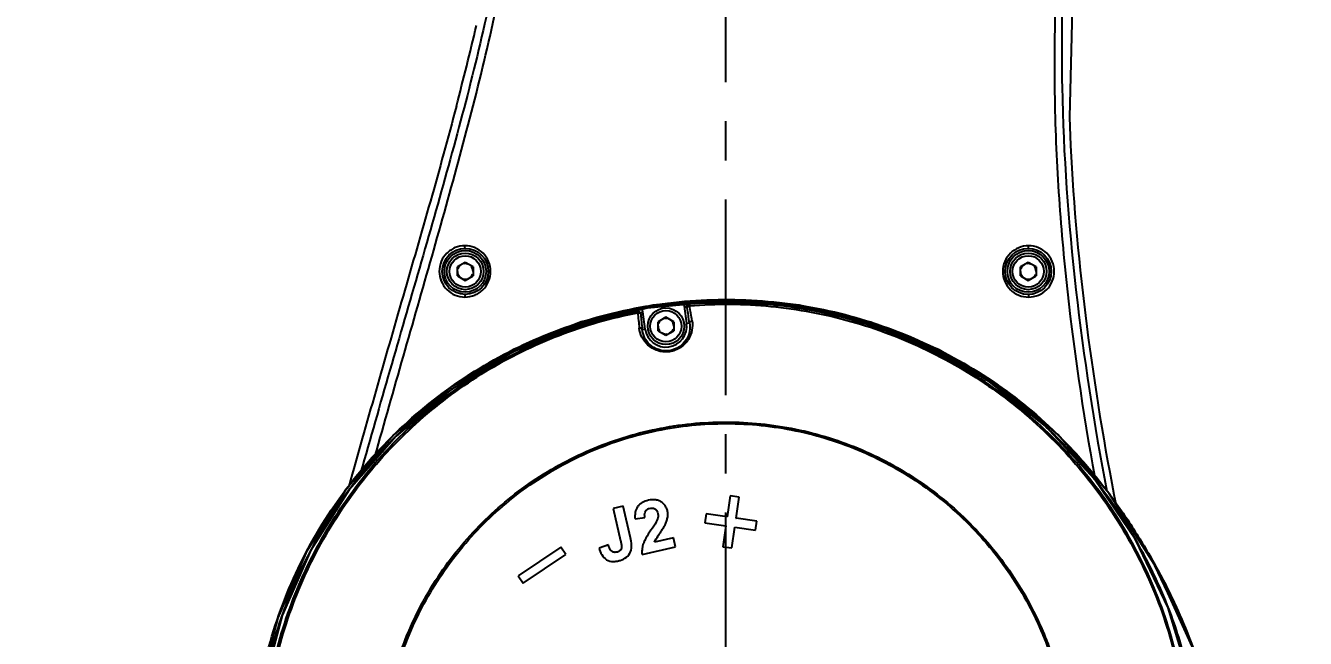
# Model space of a CAD drawing. Header units: millimetres. Extents: x 5828 to 6704, y 123 to 421.
# Drawn here: x 6414.64 to 6426.91, y 255.26 to 261.13 of the extents above; entities that cross this region are included whole.
import ezdxf
from ezdxf import colors
from ezdxf.entities.mleader import LeaderData, LeaderLine
from ezdxf.math import Vec2, Vec3

# ---------------------------------------------------------------- set-up
doc = ezdxf.new("R2010")
doc.units = ezdxf.units.MM
doc.linetypes.add('CENTER', pattern=[0.6, 0.375, -0.075, 0.075, -0.075])
for name, color, linetype in [('中心线', 7, 'Continuous'), ('外形图', 7, 'Continuous'), ('多重引线', 7, 'Continuous'), ('尺寸标注', 7, 'Continuous')]:
    doc.layers.add(name, color=color, linetype=linetype)
doc.styles.add('微软雅黑', font='msyh.ttc', dxfattribs={"height": 1.5})
doc.dimstyles.new('尺寸标注_1_20比例', dxfattribs={"dimtxt": 1.5, "dimasz": 1.25, "dimexe": 0.5, "dimexo": 0.4, "dimgap": 0.5, "dimtad": 1, "dimdec": 1, "dimlfac": 20, "dimdsep": 46, "dimtxsty": '微软雅黑', "dimcen": 0.09, "dimadec": 0, "dimazin": 0, "dimtp": 0.01, "dimtm": 0.01, "dimtfac": 1, "dimtdec": 1, "dimtofl": 0, "dimtmove": 0, "dimatfit": 3, "dimfxl": 1, "dimtolj": 1, "dimarcsym": 0})

# ---------------------------------------------------------------- blocks, each defined once
blk = doc.blocks.new('*D1107')
at = {"layer": 'Defpoints', "color": 0}
for p in [(6396.354, 278.775), (6422.604, 233.66), (6422.604, 227.826)]:
    blk.add_point(p, dxfattribs=at)
at = {"layer": '尺寸标注', "color": 0, "lineweight": -2}
for p, q in [((6396.354, 278.375), (6396.354, 227.326)), ((6422.604, 233.26), (6422.604, 227.326)), ((6397.604, 227.826), (6421.354, 227.826))]:
    blk.add_line(p, q, dxfattribs=at)
at = {"layer": '尺寸标注', "color": 0}
for points in [[(6397.604, 228.034), (6397.604, 227.618), (6396.354, 227.826)], [(6421.354, 227.618), (6421.354, 228.034), (6422.604, 227.826)]]:
    blk.add_solid(points, dxfattribs=at)
at = {"layer": '尺寸标注', "color": 0, "insert": (6409.479, 229.102), "char_height": 1.5, "attachment_point": 5, "style": '微软雅黑'}
blk.add_mtext('\\A1;525', dxfattribs=at)
blk = doc.blocks.new('*D1135')
at = {"layer": 'Defpoints', "color": 0}
for p in [(6418.486, 281.475), (6430.504, 234.025), (6446.368, 234.025)]:
    blk.add_point(p, dxfattribs=at)
at = {"layer": '尺寸标注', "color": 0, "lineweight": -2}
for p, q in [((6418.886, 281.475), (6446.868, 281.475)), ((6446.368, 280.225), (6446.368, 235.275)), ((6430.904, 234.025), (6446.868, 234.025))]:
    blk.add_line(p, q, dxfattribs=at)
at = {"layer": '尺寸标注', "color": 0}
for points in [[(6446.576, 280.225), (6446.159, 280.225), (6446.368, 281.475)], [(6446.159, 235.275), (6446.576, 235.275), (6446.368, 234.025)]]:
    blk.add_solid(points, dxfattribs=at)
at = {"layer": '尺寸标注', "color": 0, "insert": (6445.092, 257.726), "char_height": 1.5, "attachment_point": 5, "rotation": 90, "style": '微软雅黑'}
blk.add_mtext('\\A1;949', dxfattribs=at)

msp = doc.modelspace()

# ---------------------------------------------------------------- linework, layer by layer
at = {"layer": '中心线', "linetype": 'CENTER', "ltscale": 5}
msp.add_line((6421.3543, 248.5891), (6421.3543, 283.5458), dxfattribs=at)
at = {"layer": '外形图', "color": 7, "linetype": 'Continuous'}
for p, q in [((6424.7019, 262.4144), (6424.6495, 260.2546)), ((6424.6495, 260.2546), (6424.6605, 259.9808)), ((6418.8543, 258.8619), (6418.7793, 258.8186)), ((6418.7793, 258.732), (6418.7793, 258.8186)), ((6418.9293, 258.8186), (6418.8543, 258.8619)), ((6418.9293, 258.8186), (6418.9293, 258.732)), ((6424.2543, 258.8619), (6424.1793, 258.8186)), ((6424.1793, 258.732), (6424.1793, 258.8186)), ((6424.3293, 258.8186), (6424.2543, 258.8619)), ((6424.3293, 258.8186), (6424.3293, 258.732)), ((6418.7793, 258.732), (6418.8543, 258.6887)), ((6418.8543, 258.6887), (6418.9293, 258.732)), ((6424.1793, 258.732), (6424.2543, 258.6887)), ((6424.2543, 258.6887), (6424.3293, 258.732)), ((6420.5811, 258.2233), (6420.5586, 258.3889)), ((6420.9551, 258.4418), (6420.9775, 258.2773)), ((6420.9551, 258.4418), (6420.9803, 258.4324)), ((6421.0031, 258.4608), (6420.9778, 258.4702)), ((6420.7793, 258.3369), (6420.7043, 258.2936)), ((6420.7043, 258.207), (6420.7043, 258.2936)), ((6420.8543, 258.2936), (6420.7793, 258.3369)), ((6420.8543, 258.2936), (6420.8543, 258.207)), ((6420.9775, 258.2773), (6421.0065, 258.2812)), ((6420.5521, 258.2194), (6420.5811, 258.2233)), ((6420.7043, 258.207), (6420.7793, 258.1637)), ((6420.7793, 258.1637), (6420.8543, 258.207)), ((6417.7373, 256.7143), (6417.699, 256.6703)), ((6421.3945, 256.6239), (6421.3659, 256.4235)), ((6421.4804, 256.6116), (6421.3945, 256.6239)), ((6421.4518, 256.4112), (6421.4804, 256.6116)), ((6420.3702, 256.5248), (6420.2737, 256.5027)), ((6420.2737, 256.5027), (6420.3446, 256.1931)), ((6420.4395, 256.2215), (6420.3702, 256.5248)), ((6420.4839, 256.4036), (6420.5775, 256.4153)), ((6421.1655, 256.4521), (6421.1533, 256.3662)), ((6421.3659, 256.4235), (6421.1655, 256.4521)), ((6421.1533, 256.3662), (6421.3537, 256.3376)), ((6421.3537, 256.3376), (6421.3251, 256.1372)), ((6421.411, 256.125), (6421.4396, 256.3253)), ((6421.4396, 256.3253), (6421.64, 256.2968)), ((6421.4513, 256.4109), (6421.4518, 256.4112)), ((6421.6522, 256.3827), (6421.4518, 256.4112)), ((6421.64, 256.2968), (6421.6522, 256.3827)), ((6420.8532, 256.2207), (6420.6708, 256.179)), ((6420.8727, 256.1354), (6420.8532, 256.2207)), ((6419.7714, 256.1332), (6419.3632, 255.8591)), ((6419.4116, 255.7871), (6419.8197, 256.0612)), ((6419.8197, 256.0612), (6419.7714, 256.1332)), ((6420.2281, 256.1548), (6420.1393, 256.1235)), ((6420.5507, 256.0618), (6420.8727, 256.1354)), ((6421.3251, 256.1372), (6421.411, 256.125)), ((6419.3632, 255.8591), (6419.4116, 255.7871)), ((6417.0544, 255.4474), (6416.8801, 254.7765))]:
    msp.add_line(p, q, dxfattribs=at)
for points in [[(6426.7568, 250.8493), (6426.5223, 252.6048), (6426.1955, 254.0435), (6425.8575, 255.1101), (6425.4857, 255.9348), (6425.029, 256.6469), (6424.5376, 257.2111), (6424.001, 257.6603), (6423.3989, 258.0228), (6422.7461, 258.2891), (6422.0617, 258.4514), (6421.3594, 258.506), (6420.6531, 258.4518), (6419.9669, 258.2906), (6419.3177, 258.0269), (6418.7154, 257.6651), (6418.1743, 257.2136), (6417.7107, 256.6859), (6417.3362, 256.0962), (6417.0574, 255.4559), (6416.881, 254.7811), (6416.8115, 254.0912)], [(6426.3331, 251.1234), (6426.2155, 252.6489), (6426.033, 253.8361), (6425.828, 254.781), (6425.597, 255.5519), (6425.2851, 256.2006), (6424.8886, 256.7845), (6424.4185, 257.2913), (6423.8831, 257.7155), (6423.2868, 258.055), (6422.645, 258.3006), (6421.9755, 258.4458), (6421.2892, 258.4874), (6420.6, 258.4246), (6419.9328, 258.2596), (6419.3029, 257.9968), (6418.7178, 257.6399), (6418.1916, 257.1968), (6417.74, 256.6808), (6417.3734, 256.1044), (6417.0981, 255.4775), (6416.9219, 254.8203), (6416.8482, 254.1464)], [(6417.699, 256.6703), (6417.3296, 256.0838), (6417.0544, 255.4474)], [(6426.5232, 252.598), (6426.1679, 254.1413), (6425.8096, 255.2371), (6425.4356, 256.0244), (6425.1042, 256.5226)]]:
    msp.add_lwpolyline(points, dxfattribs=at)
for centre, radius in [((6418.8548, 258.7752), 0.2208), ((6424.2537, 258.7753), 0.221), ((6418.8543, 258.7753), 0.2), ((6418.8543, 258.7753), 0.175), ((6418.8543, 258.7753), 0.15), ((6424.2543, 258.7753), 0.2), ((6424.2543, 258.7753), 0.175), ((6424.2543, 258.7753), 0.15), ((6420.7793, 258.2503), 0.175), ((6420.7793, 258.2503), 0.15)]:
    msp.add_circle(centre, radius, dxfattribs=at)
for centre, radius, start, end in [((6391.9447, 267.4424), 27.7445, 345.21171, 346.85132), ((6418.8543, 258.7753), 0.075, 180, 220.00237), ((6418.8543, 258.7753), 0.075, 120, 160.00237), ((6418.8543, 258.7753), 0.075, 60, 100.00237), ((6418.8543, 258.7753), 0.075, 300, 340.00237), ((6418.8543, 258.7753), 0.075, 0, 40.00237), ((6424.2543, 258.7753), 0.075, 180, 220.00237), ((6424.2543, 258.7753), 0.075, 120, 160.00237), ((6424.2543, 258.7753), 0.075, 60, 100.00237), ((6424.2543, 258.7753), 0.075, 300, 340.00237), ((6424.2543, 258.7753), 0.075, 0, 40.00237), ((6418.8543, 258.7753), 0.075, 240, 280.00237), ((6424.2543, 258.7753), 0.075, 240, 280.00237), ((6420.7683, 258.0698), 0.4159, 125.09933, 128.84688), ((6457.9302, 262.126), 37.6082, 185.71731, 185.9423), ((6421.3594, 253.9098), 4.5762, 94.7841, 100.45172), ((6420.7977, 258.0486), 0.4159, 125.0964, 128.84691), ((6421.0051, 258.4358), 0.025, 94.55435, 187.74805), ((6383.2302, 251.9114), 38.3096, 9.57115, 9.78995), ((6389.0508, 252.9353), 32.4262, 9.52545, 9.78573), ((6460.1406, 262.3373), 39.802, 185.72725, 185.93838), ((6420.7793, 258.2503), 0.2, 187.75004, 7.75004), ((6420.7793, 258.2503), 0.075, 120, 160.00237), ((6420.7793, 258.2503), 0.075, 60, 100.00237), ((6420.7793, 258.2503), 0.075, 0, 40.00237), ((6420.7793, 258.2503), 0.075, 180, 220.00237), ((6420.7793, 258.2503), 0.075, 240, 280.00237), ((6420.7793, 258.2503), 0.075, 300, 340.00237)]:
    msp.add_arc(centre, radius, start, end, dxfattribs=at)
for points, knots in [([(6419.4755, 264.8089), (6419.4648, 264.47), (6419.4364, 263.7915), (6419.3402, 262.7765), (6419.1825, 261.7683), (6418.9593, 260.7726), (6418.6964, 259.7871), (6418.4153, 258.8068), (6418.1305, 257.8275), (6417.9441, 257.1737), (6417.8516, 256.8466)], [0, 0, 0, 0, 0.1247065, 0.2497441, 0.3747832, 0.4998226, 0.6248708, 0.7499167, 0.8749603, 1, 1, 1, 1]), ([(6417.989, 257.0027), (6418.0791, 257.3226), (6418.2611, 257.9618), (6418.5369, 258.9198), (6418.8065, 259.8797), (6419.0573, 260.8447), (6419.2643, 261.8205), (6419.3837, 262.6433), (6419.4496, 263.3048), (6419.4862, 263.8021), (6419.5038, 264.2997), (6419.5097, 264.6313), (6419.511, 264.7968)], [0, 0, 0, 0, 0.1250224, 0.2500487, 0.3750778, 0.500109, 0.6251392, 0.7501697, 0.8126894, 0.8752105, 0.9377409, 1, 1, 1, 1]), ([(6424.8045, 264.4318), (6424.7636, 264.1149), (6424.6856, 263.4806), (6424.5818, 262.5275), (6424.5147, 261.5709), (6424.4968, 260.612), (6424.5308, 259.6537), (6424.6371, 258.3798), (6424.7774, 257.4305), (6424.8925, 256.8021)], [0, 0, 0, 0, 0.1250074, 0.2500254, 0.375035, 0.5000404, 0.6250434, 0.7500479, 1, 1, 1, 1]), ([(6424.8385, 264.4333), (6424.8216, 264.2716), (6424.7852, 263.9486), (6424.7142, 263.3023), (6424.6348, 262.4933), (6424.577, 261.5193), (6424.5678, 260.2185), (6424.6848, 258.5948), (6424.8849, 257.3089), (6425.0066, 256.6703)], [0, 0, 0, 0, 0.0624851, 0.1250007, 0.2500273, 0.3750453, 0.5000606, 0.7500217, 1, 1, 1, 1]), ([(6418.7703, 260.3607), (6418.61, 259.7502), (6418.2569, 258.538), (6417.9085, 257.3248), (6417.7379, 256.7171)], [0, 0, 0, 0, 0.4999972, 1, 1, 1, 1]), ([(6424.6605, 259.9808), (6424.688, 259.4009), (6424.7956, 258.2447), (6424.9846, 257.0997), (6425.0963, 256.5315)], [0, 0, 0, 0, 0.5006616, 1, 1, 1, 1]), ([(6418.851, 259.0214), (6418.8192, 259.0197), (6418.7706, 259.0124), (6418.7142, 258.9814), (6418.6643, 258.9408), (6418.6184, 258.8724), (6418.5993, 258.7757), (6418.6186, 258.6789), (6418.6735, 258.5973), (6418.7551, 258.5421), (6418.8196, 258.5304), (6418.8515, 258.5295)], [0, 0, 0, 0, 0.1243871, 0.1869881, 0.2496576, 0.3746574, 0.5000069, 0.6253797, 0.7504577, 0.8752755, 1, 1, 1, 1]), ([(6418.8543, 258.9961), (6418.8534, 258.9962), (6418.8527, 258.9995), (6418.8518, 259.0038), (6418.8512, 259.0119), (6418.851, 259.0179), (6418.851, 259.0214)], [0, 0, 0, 0, 0.0980009, 0.2881595, 0.5898612, 1, 1, 1, 1]), ([(6418.8515, 258.5295), (6418.8834, 258.531), (6418.9323, 258.5384), (6418.9891, 258.5693), (6419.0392, 258.61), (6419.0852, 258.6785), (6419.1044, 258.7755), (6419.0849, 258.8725), (6419.0295, 258.9542), (6418.9476, 259.0093), (6418.8829, 259.0207), (6418.851, 259.0214)], [0, 0, 0, 0, 0.1246393, 0.1873185, 0.2500175, 0.3749571, 0.5002212, 0.6256277, 0.7507923, 0.8755491, 1, 1, 1, 1]), ([(6424.258, 259.0211), (6424.226, 259.0206), (6424.1612, 259.0088), (6424.079, 258.954), (6424.0234, 258.8721), (6424.0039, 258.7749), (6424.0233, 258.6776), (6424.0786, 258.5959), (6424.1607, 258.5408), (6424.2255, 258.5298), (6424.2575, 258.5289)], [0, 0, 0, 0, 0.1244463, 0.2494465, 0.3748022, 0.5003041, 0.6256543, 0.7506731, 0.8754431, 1, 1, 1, 1]), ([(6424.2543, 258.9965), (6424.2551, 258.9966), (6424.2561, 258.9997), (6424.257, 259.004), (6424.2577, 259.0118), (6424.258, 259.0176), (6424.258, 259.0211)], [0, 0, 0, 0, 0.1022467, 0.2941251, 0.5916699, 1, 1, 1, 1]), ([(6424.2575, 258.5289), (6424.2894, 258.5294), (6424.354, 258.5417), (6424.4358, 258.5966), (6424.4909, 258.6785), (6424.5103, 258.7755), (6424.4909, 258.8726), (6424.4357, 258.954), (6424.3542, 259.0091), (6424.2898, 259.0198), (6424.258, 259.0211)], [0, 0, 0, 0, 0.1247883, 0.2497606, 0.3750742, 0.5007442, 0.6263274, 0.7513027, 0.8757388, 1, 1, 1, 1]), ([(6416.84, 253.4789), (6416.8076, 253.7622), (6416.7987, 254.1935), (6416.8704, 254.7603), (6416.9956, 255.3179), (6417.2505, 255.9889), (6417.7032, 256.721), (6418.2857, 257.3548), (6418.9759, 257.8689), (6419.7504, 258.2447), (6420.5819, 258.4672), (6421.4401, 258.532), (6422.2955, 258.4362), (6423.1175, 258.181), (6423.8778, 257.7777), (6424.4371, 257.3278), (6424.8272, 256.9103), (6425.0905, 256.5721), (6425.3275, 256.2153), (6425.5405, 255.8439), (6425.7254, 255.4575), (6425.8284, 255.1913), (6425.8766, 255.0571)], [0, 0, 0, 0, 0.0624857, 0.0937626, 0.1250385, 0.1875248, 0.2500192, 0.3125133, 0.3750079, 0.4375025, 0.4999978, 0.5624921, 0.6249847, 0.6874741, 0.749964, 0.8124595, 0.8437382, 0.8750046, 0.9062552, 0.9375047, 0.96876, 1, 1, 1, 1]), ([(6426.3302, 251.1705), (6426.3174, 251.5237), (6426.2813, 252.0529), (6426.2043, 252.7555), (6426.1317, 253.2806), (6426.0418, 253.8031), (6425.9517, 254.2356), (6425.8759, 254.5809), (6425.7965, 254.9254), (6425.679, 255.352), (6425.4808, 255.8453), (6425.1465, 256.4691), (6424.7085, 257.0332), (6424.1831, 257.5077), (6423.6053, 257.9167), (6422.7987, 258.2958), (6421.7533, 258.5129), (6420.8629, 258.4849), (6420.1703, 258.3416), (6419.6663, 258.1735), (6419.1857, 257.9468), (6418.5857, 257.5715), (6417.924, 256.9746), (6417.4202, 256.2392), (6417.1296, 255.5937), (6416.9698, 255.0867), (6416.8706, 254.5647), (6416.8472, 254.211), (6416.8463, 254.0343)], [0, 0, 0, 0, 0.0625198, 0.0937827, 0.1250496, 0.156309, 0.1875703, 0.2032139, 0.2188596, 0.2501159, 0.2814014, 0.3127004, 0.3751665, 0.4064489, 0.4377273, 0.5001618, 0.5625714, 0.6249742, 0.65623, 0.6874908, 0.7187536, 0.7500221, 0.8124633, 0.8749077, 0.9061866, 0.9374676, 0.9687402, 1, 1, 1, 1]), ([(6418.8543, 258.5544), (6418.8535, 258.5543), (6418.853, 258.5511), (6418.8522, 258.5468), (6418.8517, 258.5389), (6418.8515, 258.533), (6418.8515, 258.5295)], [0, 0, 0, 0, 0.0950826, 0.2854072, 0.5872687, 1, 1, 1, 1]), ([(6424.2543, 258.5543), (6424.2551, 258.5541), (6424.2558, 258.5509), (6424.2567, 258.5465), (6424.2573, 258.5384), (6424.2575, 258.5324), (6424.2575, 258.5289)], [0, 0, 0, 0, 0.0983794, 0.2897583, 0.590149, 1, 1, 1, 1]), ([(6425.6057, 255.5346), (6425.5127, 255.7766), (6425.284, 256.245), (6424.8364, 256.885), (6424.2856, 257.4399), (6423.6472, 257.8909), (6422.9409, 258.2255), (6422.1878, 258.4347), (6421.4098, 258.5103), (6420.6305, 258.4524), (6419.872, 258.2635), (6419.1577, 257.9459), (6418.5097, 257.5089), (6417.9445, 256.9693), (6417.4808, 256.3399), (6417.1334, 255.6397), (6416.911, 254.8906), (6416.8527, 254.3722), (6416.8464, 254.113)], [0, 0, 0, 0, 0.0625073, 0.1250139, 0.1875131, 0.2500121, 0.3125114, 0.3750107, 0.4375099, 0.5000114, 0.5625108, 0.6250081, 0.6875083, 0.7500091, 0.8125066, 0.8750055, 0.9375036, 1, 1, 1, 1]), ([(6416.9057, 253.8494), (6416.8947, 254.1118), (6416.921, 254.6399), (6417.101, 255.4112), (6417.4119, 256.1399), (6417.847, 256.8023), (6418.3923, 257.3773), (6419.0299, 257.848), (6419.7406, 258.1988), (6420.2492, 258.344), (6420.5074, 258.3937)], [0, 0, 0, 0, 0.1249407, 0.2499181, 0.3749021, 0.4999087, 0.6249117, 0.7499361, 0.8749561, 1, 1, 1, 1]), ([(6416.9218, 253.8509), (6416.9109, 254.1123), (6416.9378, 254.6383), (6417.117, 255.4066), (6417.4271, 256.1324), (6417.8598, 256.7926), (6418.4029, 257.3656), (6419.0376, 257.8349), (6419.7454, 258.1847), (6420.252, 258.3296), (6420.5091, 258.3793)], [0, 0, 0, 0, 0.1249385, 0.2499164, 0.3749032, 0.4999115, 0.6249143, 0.7499387, 0.874957, 1, 1, 1, 1]), ([(6420.5074, 258.3937), (6420.5071, 258.3934), (6420.5076, 258.3919), (6420.5076, 258.3893), (6420.5083, 258.3848), (6420.5088, 258.3814), (6420.5091, 258.3794)], [0, 0, 0, 0, 0.076048, 0.2731459, 0.5850195, 1, 1, 1, 1]), ([(6420.5368, 258.3725), (6420.5359, 258.379), (6420.5284, 258.3919), (6420.5138, 258.3949), (6420.5073, 258.3937)], [0, 0, 0, 0, 0.5000767, 1, 1, 1, 1]), ([(6420.5372, 258.3653), (6420.5364, 258.3702), (6420.5271, 258.3796), (6420.5152, 258.3803), (6420.5091, 258.3794)], [0, 0, 0, 0, 0.4450339, 1, 1, 1, 1]), ([(6420.5586, 258.3889), (6420.5577, 258.3954), (6420.5502, 258.4082), (6420.5357, 258.4113), (6420.5293, 258.4101)], [0, 0, 0, 0, 0.4999948, 1, 1, 1, 1]), ([(6420.9778, 258.4701), (6420.9712, 258.4695), (6420.958, 258.4627), (6420.9542, 258.4483), (6420.9551, 258.4418)], [0, 0, 0, 0, 0.4999661, 1, 1, 1, 1]), ([(6420.9803, 258.4324), (6420.9805, 258.4324), (6420.9806, 258.4316), (6420.9813, 258.4295), (6420.9816, 258.4271), (6420.9819, 258.4254)], [0, 0, 0, 0, 0.0779797, 0.2750207, 1, 1, 1, 1]), ([(6420.9819, 258.4254), (6420.9814, 258.4304), (6420.9878, 258.4419), (6420.999, 258.4459), (6421.0052, 258.4466)], [0, 0, 0, 0, 0.4456627, 1, 1, 1, 1]), ([(6425.6762, 255.0898), (6425.6444, 255.2159), (6425.5732, 255.4665), (6425.4296, 255.8303), (6425.2553, 256.1807), (6425.0508, 256.515), (6424.8177, 256.8303), (6424.471, 257.2214), (6423.975, 257.6511), (6423.299, 258.0541), (6422.5626, 258.3326), (6421.7889, 258.4776), (6421.2635, 258.4814), (6421.0031, 258.4607)], [0, 0, 0, 0, 0.062284, 0.1246491, 0.1870907, 0.2495857, 0.3121169, 0.3746734, 0.4997074, 0.624757, 0.7498085, 0.8748798, 1, 1, 1, 1]), ([(6421.0052, 258.4466), (6421.005, 258.4486), (6421.0045, 258.452), (6421.004, 258.4565), (6421.0033, 258.459), (6421.0034, 258.4605), (6421.0031, 258.4607)], [0, 0, 0, 0, 0.4157275, 0.7278206, 0.9246623, 1, 1, 1, 1]), ([(6421.0052, 258.4466), (6421.2646, 258.4673), (6421.7881, 258.4634), (6422.5591, 258.3186), (6423.2929, 258.0409), (6423.9666, 257.6391), (6424.4609, 257.2105), (6424.8064, 256.8205), (6425.0387, 256.5061), (6425.2423, 256.1728), (6425.4166, 255.8238), (6425.5594, 255.4612), (6425.6307, 255.2116), (6425.6628, 255.0862)], [0, 0, 0, 0, 0.1250702, 0.2501284, 0.3751813, 0.5002515, 0.6253181, 0.6878925, 0.7504368, 0.8129472, 0.8754017, 0.9377474, 1, 1, 1, 1]), ([(6421.0299, 258.3014), (6421.0349, 258.272), (6421.0344, 258.209), (6420.9984, 258.1167), (6420.9229, 258.0382), (6420.8138, 257.9964), (6420.6976, 258.0075), (6420.6039, 258.0628), (6420.5445, 258.1421), (6420.5271, 258.2028), (6420.5241, 258.2325)], [0, 0, 0, 0, 0.1098374, 0.227041, 0.3571118, 0.5000543, 0.6427889, 0.7726436, 0.8899287, 1, 1, 1, 1]), ([(6420.5372, 258.3653), (6420.537, 258.367), (6420.5367, 258.3694), (6420.5368, 258.3716), (6420.5367, 258.3724), (6420.5368, 258.3725)], [0, 0, 0, 0, 0.7244315, 0.9216708, 1, 1, 1, 1]), ([(6421.0065, 258.2812), (6421.011, 258.255), (6421.0108, 258.1987), (6420.9789, 258.1158), (6420.911, 258.045), (6420.8125, 258.0071), (6420.7074, 258.0172), (6420.6231, 258.0673), (6420.5701, 258.1385), (6420.5548, 258.1929), (6420.5521, 258.2194)], [0, 0, 0, 0, 0.1090479, 0.2258356, 0.3560526, 0.4999825, 0.6437264, 0.7737847, 0.8906785, 1, 1, 1, 1]), ([(6421.0065, 258.2812), (6421.006, 258.286), (6421.0128, 258.297), (6421.0237, 258.3006), (6421.0299, 258.3014)], [0, 0, 0, 0, 0.4344236, 1, 1, 1, 1]), ([(6420.5521, 258.2194), (6420.5513, 258.2241), (6420.5418, 258.2329), (6420.5303, 258.2334), (6420.5241, 258.2325)], [0, 0, 0, 0, 0.4336942, 1, 1, 1, 1]), ([(6418.0636, 253.6951), (6418.041, 253.9168), (6418.0408, 254.3662), (6418.1771, 255.0254), (6418.4431, 255.6441), (6418.8285, 256.1966), (6419.3173, 256.6602), (6419.8896, 257.0157), (6420.5216, 257.2491), (6421.1877, 257.3508), (6421.8607, 257.3153), (6422.5135, 257.1477), (6423.1183, 256.8498), (6423.6508, 256.437), (6424.0155, 256.0097), (6424.2522, 255.6309), (6424.3754, 255.3801), (6424.4564, 255.1723), (6424.5261, 254.9608), (6424.63, 254.5855), (6424.7036, 254.26), (6424.7512, 254.0429)], [0, 0, 0, 0, 0.0624546, 0.1249472, 0.1874511, 0.2499569, 0.3124802, 0.3749949, 0.437519, 0.500043, 0.5625863, 0.6251439, 0.6876908, 0.7502317, 0.8127437, 0.8440182, 0.8752748, 0.8908904, 0.9065012, 0.9376969, 1, 1, 1, 1]), ([(6418.0792, 253.6964), (6418.057, 253.9171), (6418.0578, 254.3646), (6418.194, 255.0207), (6418.4592, 255.6367), (6418.8429, 256.1868), (6419.3294, 256.6485), (6419.8991, 257.0026), (6420.5284, 257.2348), (6421.1918, 257.3357), (6421.8618, 257.3), (6422.5116, 257.1325), (6423.1134, 256.8353), (6423.6432, 256.4237), (6424.006, 255.9979), (6424.2414, 255.6206), (6424.364, 255.3709), (6424.4446, 255.164), (6424.4968, 255.006), (6424.5437, 254.8465), (6424.6015, 254.6326), (6424.6661, 254.3635), (6424.7151, 254.1477), (6424.7384, 254.0396)], [0, 0, 0, 0, 0.0624536, 0.1249461, 0.1874497, 0.2499549, 0.3124767, 0.3749908, 0.4375143, 0.5000377, 0.5625806, 0.6251379, 0.6876847, 0.7502265, 0.8127391, 0.8440136, 0.8752698, 0.8908852, 0.9064958, 0.9221009, 0.9376934, 0.9688594, 1, 1, 1, 1]), ([(6420.6108, 256.5819), (6420.591, 256.5774), (6420.5618, 256.5669), (6420.5278, 256.5442), (6420.4867, 256.4992), (6420.4791, 256.4431), (6420.4839, 256.4036)], [0, 0, 0, 0, 0.2524058, 0.3791042, 0.5052606, 1, 1, 1, 1]), ([(6420.6708, 256.179), (6420.6775, 256.2017), (6420.698, 256.2318), (6420.7243, 256.2709), (6420.7444, 256.3003), (6420.7636, 256.3303), (6420.7797, 256.3621), (6420.7914, 256.3958), (6420.7983, 256.4308), (6420.7978, 256.4666), (6420.7888, 256.5013), (6420.7717, 256.5328), (6420.7476, 256.5594), (6420.7166, 256.5779), (6420.6703, 256.5896), (6420.6339, 256.5871), (6420.6108, 256.5819)], [0, 0, 0, 0, 0.1247639, 0.1873821, 0.2499935, 0.3126182, 0.3751795, 0.4377787, 0.5002917, 0.5627739, 0.6252187, 0.687675, 0.7501372, 0.8126006, 0.8751773, 1, 1, 1, 1]), ([(6420.5775, 256.4153), (6420.5761, 256.4243), (6420.5742, 256.4424), (6420.5778, 256.47), (6420.5946, 256.493), (6420.6198, 256.5052), (6420.6471, 256.5085), (6420.6748, 256.5022), (6420.6942, 256.4815), (6420.7007, 256.4642), (6420.7025, 256.4553)], [0, 0, 0, 0, 0.1253584, 0.250391, 0.3749793, 0.5001115, 0.6255587, 0.7503905, 0.8749237, 1, 1, 1, 1]), ([(6420.6961, 256.3951), (6420.6851, 256.3662), (6420.649, 256.315), (6420.6054, 256.2515), (6420.5757, 256.1972), (6420.5575, 256.1543), (6420.5483, 256.1084), (6420.5488, 256.0771), (6420.5507, 256.0618)], [0, 0, 0, 0, 0.2497467, 0.4993332, 0.6245267, 0.7496081, 0.8747584, 1, 1, 1, 1]), ([(6420.1393, 256.1235), (6420.1443, 256.1017), (6420.1594, 256.0591), (6420.2057, 256.0065), (6420.2631, 255.993), (6420.3076, 255.9974), (6420.3514, 256.0072), (6420.4036, 256.0311), (6420.4463, 256.0869), (6420.4541, 256.1558), (6420.4445, 256.1997), (6420.4395, 256.2215)], [0, 0, 0, 0, 0.1251922, 0.2496219, 0.3741725, 0.4370738, 0.5000099, 0.6252151, 0.7497664, 0.8745372, 1, 1, 1, 1]), ([(6420.3446, 256.1931), (6420.3469, 256.1828), (6420.3523, 256.1625), (6420.3555, 256.1358), (6420.3503, 256.115), (6420.3416, 256.1014), (6420.329, 256.0912), (6420.3139, 256.0856), (6420.2983, 256.0827), (6420.277, 256.0825), (6420.2522, 256.0961), (6420.2362, 256.1242), (6420.2308, 256.1446), (6420.2281, 256.1548)], [0, 0, 0, 0, 0.1252891, 0.2502351, 0.3128296, 0.3754527, 0.4381208, 0.5008859, 0.5636782, 0.6264091, 0.7501707, 0.8747721, 1, 1, 1, 1]), ([(6426.3428, 251.1239), (6426.3294, 251.4974), (6426.2905, 252.0573), (6426.2065, 252.8003), (6426.1266, 253.3555), (6426.027, 253.9074), (6425.9293, 254.3644), (6425.845, 254.7287), (6425.777, 255.0007), (6425.7002, 255.2705), (6425.6392, 255.4474), (6425.6057, 255.5346)], [0, 0, 0, 0, 0.2499853, 0.3749874, 0.4999898, 0.6249881, 0.7499889, 0.8124897, 0.8749908, 0.9375012, 1, 1, 1, 1])]:
    msp.add_open_spline(points, degree=3, knots=knots, dxfattribs=at)
msp.add_open_spline([(6420.7025, 256.4553), (6420.7067, 256.4356), (6420.7034, 256.4139), (6420.6961, 256.3951)], degree=3, dxfattribs=at)

# ---------------------------------------------------------------- dimensions: what is measured, and where the dimension line sits
at = {"layer": '尺寸标注'}
dim = msp.add_linear_dim(base=(6446.3676, 234.0253), p1=(6418.4864, 281.4753), p2=(6430.5043, 234.0253), angle=90, dimstyle='尺寸标注_1_20比例', dxfattribs=at)
dim.commit()
dim.dimension.update_dxf_attribs({"geometry": '*D1135', "text_midpoint": (6446.3676, 257.7263), "dimtype": 160})
dim = msp.add_linear_dim(base=(6422.6043, 227.8259), p1=(6396.3543, 278.7753), p2=(6422.6043, 233.6596), dimstyle='尺寸标注_1_20比例', dxfattribs=at)
dim.commit()
dim.dimension.update_dxf_attribs({"geometry": '*D1107', "text_midpoint": (6409.4793, 229.1016)})

# ---------------------------------------------------------------- leaders
at = {"layer": '多重引线'}
ml = msp.add_multileader_mtext('Standard', dxfattribs=at)
ml.set_content('\\A1;\\pxqc;4×{\\C256;Φ8H7({\\H0.7x;\\S+0.015^   0;}) depth8\\P4×M6 depth12}', style='微软雅黑')
ml.set_leader_properties()
ml.build(insert=Vec2(0, 0))
ml.multileader.update_dxf_attribs({"text_left_attachment_type": 5, "text_right_attachment_type": 5, "dogleg_length": 1, "arrow_head_size": 1.25})
ctx = ml.context
ctx.base_point, ctx.char_height, ctx.arrow_head_size, ctx.landing_gap_size, ctx.plane_origin = Vec3(6373.1933, 258.1217), 1.5, 1.25, 0.5, Vec3(6421.1043, 245.6253)
ctx.left_attachment, ctx.right_attachment, ctx.text_align_type = 5, 5, 2
notes = []
notes.append((ctx, [(0, (1, 1, 0), (6396.35, 258.1217), (-1, 0), 1, [(0, [(6421.1043, 245.6253)], 0, [])])]))
ctx.mtext.insert, ctx.mtext.width, ctx.mtext.alignment, ctx.mtext.flow_direction = Vec3(6394.85, 263.2264), 22.015803, 3, 5
for ctx, leaders in notes:
    for number, flags, end, landing, length, lines in leaders:
        leader = LeaderData()
        leader.index, (leader.has_last_leader_line, leader.has_dogleg_vector, leader.attachment_direction) = number, flags
        leader.last_leader_point, leader.dogleg_vector, leader.dogleg_length = Vec3(end), Vec3(landing), length
        for number, points, colour, breaks in lines:
            line = LeaderLine()
            line.index, line.vertices, line.color, line.breaks = number, Vec3.list(points), colors.encode_raw_color(colour), breaks
            leader.lines.append(line)
        ctx.leaders.append(leader)

doc.saveas('drawing.dxf')
